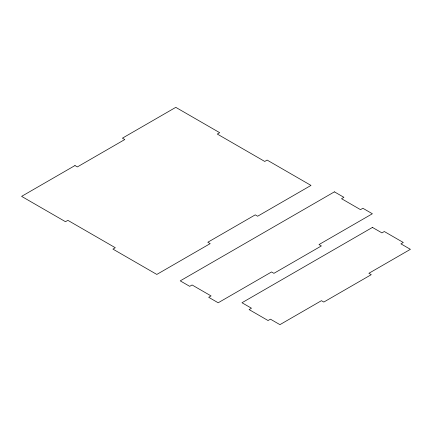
<?xml version="1.0" encoding="UTF-8"?>
<svg xmlns="http://www.w3.org/2000/svg" width="432" height="432" viewBox="0 0 432 432"><rect width="100%" height="100%" fill="white"/><g stroke="black" fill="none" stroke-linecap="round" stroke-linejoin="round"><path stroke-width="0.65" d="M74.974 165.553L21.6 196.366L65.486 221.702L67.856 220.336L115.301 247.725L112.925 249.097L156.811 274.433L210.184 243.616L207.814 242.249L255.253 214.855L257.629 216.227L310.997 185.414L267.116 160.078L264.74 161.444L217.301 134.055L219.672 132.683L175.786 107.347L122.413 138.164L124.789 139.531L77.344 166.925L74.974 165.553M334.417 191.846L180.23 280.865L189.718 286.34L192.089 284.974L211.07 295.931L208.694 297.297L218.187 302.778L271.555 271.96L273.931 273.332L321.37 245.943L319 244.571L372.373 213.759L362.885 208.278L360.509 209.65L341.534 198.693L343.91 197.321L334.417 191.846M372.443 227.416L241.979 302.74L251.467 308.216L249.097 309.587L268.072 320.544L270.443 319.172L279.931 324.653L321.446 300.683L323.816 302.054L371.261 274.666L368.89 273.294L410.4 249.329L400.912 243.848L403.283 242.482L384.307 231.525L381.937 232.891L372.443 227.416"/></g></svg>
